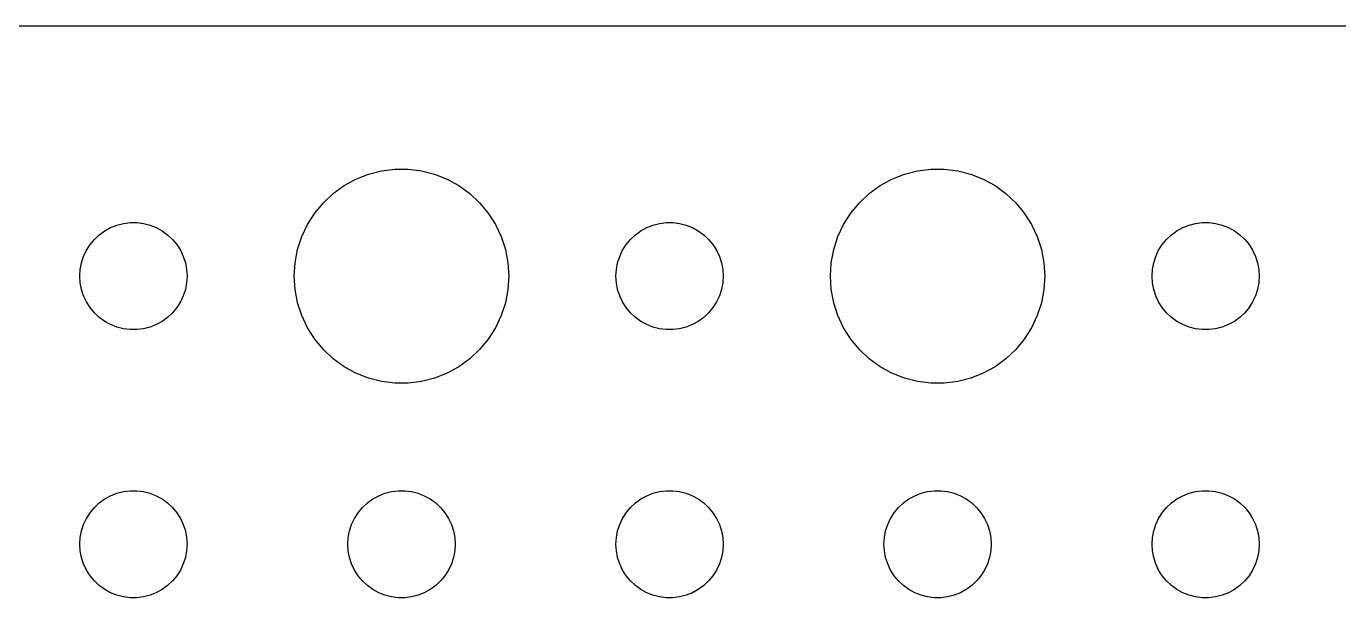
# Model space of a CAD drawing. Header units: metres. Extents: x -150 to 150, y -37 to 37.
# Drawn here: x 72 to 108.72, y 21 to 36.99 of the extents above; entities that cross this region are included whole.
import ezdxf

# ---------------------------------------------------------------- set-up
doc = ezdxf.new("R2010")
doc.units = ezdxf.units.M

msp = doc.modelspace()

# ---------------------------------------------------------------- linework, layer by layer
for p, q in [((144.814, 36.9901), (-144.814, 36.9901)), ((80.8925, 32.533), (81.2227, 32.7145)), ((81.2227, 32.7145), (81.573, 32.8532)), ((81.573, 32.8532), (81.9379, 32.9469)), ((81.9379, 32.9469), (82.3116, 32.9941)), ((82.3116, 32.9941), (82.6884, 32.9941)), ((82.6884, 32.9941), (83.0621, 32.9469)), ((83.0621, 32.9469), (83.427, 32.8532)), ((83.427, 32.8532), (83.7773, 32.7145)), ((83.7773, 32.7145), (84.1075, 32.533)), ((95.8925, 32.533), (96.2227, 32.7145)), ((96.2227, 32.7145), (96.573, 32.8532)), ((96.573, 32.8532), (96.9379, 32.9469)), ((96.9379, 32.9469), (97.3116, 32.9941)), ((97.3116, 32.9941), (97.6884, 32.9941)), ((97.6884, 32.9941), (98.0621, 32.9469)), ((98.0621, 32.9469), (98.427, 32.8532)), ((98.427, 32.8532), (98.7773, 32.7145)), ((98.7773, 32.7145), (99.1075, 32.533)), ((80.5877, 32.3115), (80.8925, 32.533)), ((84.1075, 32.533), (84.4123, 32.3115)), ((95.5877, 32.3115), (95.8925, 32.533)), ((99.1075, 32.533), (99.4123, 32.3115)), ((80.073, 31.7634), (80.3131, 32.0536)), ((80.3131, 32.0536), (80.5877, 32.3115)), ((84.4123, 32.3115), (84.6869, 32.0536)), ((84.6869, 32.0536), (84.927, 31.7634)), ((95.073, 31.7634), (95.3131, 32.0536)), ((95.3131, 32.0536), (95.5877, 32.3115)), ((99.4123, 32.3115), (99.6869, 32.0536)), ((99.6869, 32.0536), (99.927, 31.7634)), ((79.8711, 31.4453), (80.073, 31.7634)), ((84.927, 31.7634), (85.1289, 31.4453)), ((94.8711, 31.4453), (95.073, 31.7634)), ((99.927, 31.7634), (100.129, 31.4453)), ((74.0439, 31.1558), (74.1963, 31.2665)), ((74.1963, 31.2665), (74.3613, 31.3572)), ((74.3613, 31.3572), (74.5365, 31.4266)), ((74.5365, 31.4266), (74.7189, 31.4734)), ((74.7189, 31.4734), (74.9058, 31.497)), ((74.9058, 31.497), (75.0942, 31.497)), ((75.0942, 31.497), (75.2811, 31.4734)), ((75.2811, 31.4734), (75.4635, 31.4266)), ((75.4635, 31.4266), (75.6387, 31.3572)), ((75.6387, 31.3572), (75.8037, 31.2665)), ((75.8037, 31.2665), (75.9561, 31.1558)), ((79.7107, 31.1044), (79.8711, 31.4453)), ((85.1289, 31.4453), (85.2893, 31.1044)), ((89.0439, 31.1558), (89.1963, 31.2665)), ((89.1963, 31.2665), (89.3613, 31.3572)), ((89.3613, 31.3572), (89.5365, 31.4266)), ((89.5365, 31.4266), (89.7189, 31.4734)), ((89.7189, 31.4734), (89.9058, 31.497)), ((89.9058, 31.497), (90.0942, 31.497)), ((90.0942, 31.497), (90.2811, 31.4734)), ((90.2811, 31.4734), (90.4635, 31.4266)), ((90.4635, 31.4266), (90.6387, 31.3572)), ((90.6387, 31.3572), (90.8037, 31.2665)), ((90.8037, 31.2665), (90.9561, 31.1558)), ((94.7107, 31.1044), (94.8711, 31.4453)), ((100.129, 31.4453), (100.289, 31.1044)), ((104.044, 31.1558), (104.196, 31.2665)), ((104.196, 31.2665), (104.361, 31.3572)), ((104.361, 31.3572), (104.536, 31.4266)), ((104.536, 31.4266), (104.719, 31.4734)), ((104.719, 31.4734), (104.906, 31.497)), ((104.906, 31.497), (105.094, 31.497)), ((105.094, 31.497), (105.281, 31.4734)), ((105.281, 31.4734), (105.464, 31.4266)), ((105.464, 31.4266), (105.639, 31.3572)), ((105.639, 31.3572), (105.804, 31.2665)), ((105.804, 31.2665), (105.956, 31.1558)), ((73.6855, 30.7226), (73.7865, 30.8817)), ((73.7865, 30.8817), (73.9065, 31.0268)), ((73.9065, 31.0268), (74.0439, 31.1558)), ((75.9561, 31.1558), (76.0934, 31.0268)), ((76.0934, 31.0268), (76.2135, 30.8817)), ((76.2135, 30.8817), (76.3145, 30.7226)), ((79.5943, 30.7461), (79.7107, 31.1044)), ((85.2893, 31.1044), (85.4057, 30.7461)), ((88.6855, 30.7226), (88.7865, 30.8817)), ((88.7865, 30.8817), (88.9065, 31.0268)), ((88.9065, 31.0268), (89.0439, 31.1558)), ((90.9561, 31.1558), (91.0934, 31.0268)), ((91.0934, 31.0268), (91.2135, 30.8817)), ((91.2135, 30.8817), (91.3145, 30.7226)), ((94.5943, 30.7461), (94.7107, 31.1044)), ((100.289, 31.1044), (100.406, 30.7461)), ((103.686, 30.7226), (103.786, 30.8817)), ((103.786, 30.8817), (103.907, 31.0268)), ((103.907, 31.0268), (104.044, 31.1558)), ((105.956, 31.1558), (106.093, 31.0268)), ((106.093, 31.0268), (106.214, 30.8817)), ((106.214, 30.8817), (106.314, 30.7226)), ((73.5471, 30.373), (73.6053, 30.5522)), ((73.6053, 30.5522), (73.6855, 30.7226)), ((76.3145, 30.7226), (76.3947, 30.5522)), ((76.3947, 30.5522), (76.4529, 30.373)), ((79.5237, 30.376), (79.5943, 30.7461)), ((85.4057, 30.7461), (85.4763, 30.376)), ((88.5471, 30.373), (88.6053, 30.5522)), ((88.6053, 30.5522), (88.6855, 30.7226)), ((91.3145, 30.7226), (91.3947, 30.5522)), ((91.3947, 30.5522), (91.4529, 30.373)), ((94.5237, 30.376), (94.5943, 30.7461)), ((100.406, 30.7461), (100.476, 30.376)), ((103.547, 30.373), (103.605, 30.5522)), ((103.605, 30.5522), (103.686, 30.7226)), ((106.314, 30.7226), (106.395, 30.5522)), ((106.395, 30.5522), (106.453, 30.373)), ((73.5, 30), (73.5118, 30.188)), ((73.5118, 30.188), (73.5471, 30.373)), ((76.4529, 30.373), (76.4882, 30.188)), ((76.4882, 30.188), (76.5, 30)), ((79.5, 30), (79.5237, 30.376)), ((85.4763, 30.376), (85.5, 30)), ((88.5, 30), (88.5118, 30.188)), ((88.5118, 30.188), (88.5471, 30.373)), ((91.4529, 30.373), (91.4882, 30.188)), ((91.4882, 30.188), (91.5, 30)), ((94.5, 30), (94.5237, 30.376)), ((100.476, 30.376), (100.5, 30)), ((103.5, 30), (103.512, 30.188)), ((103.512, 30.188), (103.547, 30.373)), ((106.453, 30.373), (106.488, 30.188)), ((106.488, 30.188), (106.5, 30)), ((73.5118, 29.812), (73.5, 30)), ((73.5471, 29.627), (73.5118, 29.812)), ((76.4882, 29.812), (76.4529, 29.627)), ((76.5, 30), (76.4882, 29.812)), ((79.5237, 29.624), (79.5, 30)), ((85.5, 30), (85.4763, 29.624)), ((88.5118, 29.812), (88.5, 30)), ((88.5471, 29.627), (88.5118, 29.812)), ((91.4882, 29.812), (91.4529, 29.627)), ((91.5, 30), (91.4882, 29.812)), ((94.5237, 29.624), (94.5, 30)), ((100.5, 30), (100.476, 29.624)), ((103.512, 29.812), (103.5, 30)), ((103.547, 29.627), (103.512, 29.812)), ((106.488, 29.812), (106.453, 29.627)), ((106.5, 30), (106.488, 29.812)), ((73.6053, 29.4478), (73.5471, 29.627)), ((73.6855, 29.2774), (73.6053, 29.4478)), ((76.3947, 29.4478), (76.3145, 29.2774)), ((76.4529, 29.627), (76.3947, 29.4478)), ((79.5943, 29.2539), (79.5237, 29.624)), ((85.4763, 29.624), (85.4057, 29.2539)), ((88.6053, 29.4478), (88.5471, 29.627)), ((88.6855, 29.2774), (88.6053, 29.4478)), ((91.3947, 29.4478), (91.3145, 29.2774)), ((91.4529, 29.627), (91.3947, 29.4478)), ((94.5943, 29.2539), (94.5237, 29.624)), ((100.476, 29.624), (100.406, 29.2539)), ((103.605, 29.4478), (103.547, 29.627)), ((103.686, 29.2774), (103.605, 29.4478)), ((106.395, 29.4478), (106.314, 29.2774)), ((106.453, 29.627), (106.395, 29.4478)), ((73.7865, 29.1183), (73.6855, 29.2774)), ((73.9065, 28.9732), (73.7865, 29.1183)), ((76.2135, 29.1183), (76.0934, 28.9732)), ((76.3145, 29.2774), (76.2135, 29.1183)), ((79.7107, 28.8956), (79.5943, 29.2539)), ((85.4057, 29.2539), (85.2893, 28.8956)), ((88.7865, 29.1183), (88.6855, 29.2774)), ((88.9065, 28.9732), (88.7865, 29.1183)), ((91.2135, 29.1183), (91.0934, 28.9732)), ((91.3145, 29.2774), (91.2135, 29.1183)), ((94.7107, 28.8956), (94.5943, 29.2539)), ((100.406, 29.2539), (100.289, 28.8956)), ((103.786, 29.1183), (103.686, 29.2774)), ((103.907, 28.9732), (103.786, 29.1183)), ((106.214, 29.1183), (106.093, 28.9732)), ((106.314, 29.2774), (106.214, 29.1183)), ((74.0439, 28.8442), (73.9065, 28.9732)), ((74.1963, 28.7335), (74.0439, 28.8442)), ((74.3613, 28.6427), (74.1963, 28.7335)), ((75.8037, 28.7335), (75.6387, 28.6427)), ((75.9561, 28.8442), (75.8037, 28.7335)), ((76.0934, 28.9732), (75.9561, 28.8442)), ((79.8711, 28.5547), (79.7107, 28.8956)), ((85.2893, 28.8956), (85.1289, 28.5547)), ((89.0439, 28.8442), (88.9065, 28.9732)), ((89.1963, 28.7335), (89.0439, 28.8442)), ((89.3613, 28.6427), (89.1963, 28.7335)), ((90.8037, 28.7335), (90.6387, 28.6427)), ((90.9561, 28.8442), (90.8037, 28.7335)), ((91.0934, 28.9732), (90.9561, 28.8442)), ((94.8711, 28.5547), (94.7107, 28.8956)), ((100.289, 28.8956), (100.129, 28.5547)), ((104.044, 28.8442), (103.907, 28.9732)), ((104.196, 28.7335), (104.044, 28.8442)), ((104.361, 28.6427), (104.196, 28.7335)), ((105.804, 28.7335), (105.639, 28.6427)), ((105.956, 28.8442), (105.804, 28.7335)), ((106.093, 28.9732), (105.956, 28.8442)), ((74.5365, 28.5734), (74.3613, 28.6427)), ((74.7189, 28.5266), (74.5365, 28.5734)), ((74.9058, 28.503), (74.7189, 28.5266)), ((75.0942, 28.503), (74.9058, 28.503)), ((75.2811, 28.5266), (75.0942, 28.503)), ((75.4635, 28.5734), (75.2811, 28.5266)), ((75.6387, 28.6427), (75.4635, 28.5734)), ((80.073, 28.2366), (79.8711, 28.5547)), ((85.1289, 28.5547), (84.927, 28.2366)), ((89.5365, 28.5734), (89.3613, 28.6427)), ((89.7189, 28.5266), (89.5365, 28.5734)), ((89.9058, 28.503), (89.7189, 28.5266)), ((90.0942, 28.503), (89.9058, 28.503)), ((90.2811, 28.5266), (90.0942, 28.503)), ((90.4635, 28.5734), (90.2811, 28.5266)), ((90.6387, 28.6427), (90.4635, 28.5734)), ((95.073, 28.2366), (94.8711, 28.5547)), ((100.129, 28.5547), (99.927, 28.2366)), ((104.536, 28.5734), (104.361, 28.6427)), ((104.719, 28.5266), (104.536, 28.5734)), ((104.906, 28.503), (104.719, 28.5266)), ((105.094, 28.503), (104.906, 28.503)), ((105.281, 28.5266), (105.094, 28.503)), ((105.464, 28.5734), (105.281, 28.5266)), ((105.639, 28.6427), (105.464, 28.5734)), ((80.3131, 27.9464), (80.073, 28.2366)), ((80.5877, 27.6884), (80.3131, 27.9464)), ((84.6869, 27.9464), (84.4123, 27.6884)), ((84.927, 28.2366), (84.6869, 27.9464)), ((95.3131, 27.9464), (95.073, 28.2366)), ((95.5877, 27.6884), (95.3131, 27.9464)), ((99.6869, 27.9464), (99.4123, 27.6884)), ((99.927, 28.2366), (99.6869, 27.9464)), ((80.8925, 27.467), (80.5877, 27.6884)), ((84.4123, 27.6884), (84.1075, 27.467)), ((95.8925, 27.467), (95.5877, 27.6884)), ((99.4123, 27.6884), (99.1075, 27.467)), ((81.2227, 27.2855), (80.8925, 27.467)), ((81.573, 27.1468), (81.2227, 27.2855)), ((83.7773, 27.2855), (83.427, 27.1468)), ((84.1075, 27.467), (83.7773, 27.2855)), ((96.2227, 27.2855), (95.8925, 27.467)), ((96.573, 27.1468), (96.2227, 27.2855)), ((98.7773, 27.2855), (98.427, 27.1468)), ((99.1075, 27.467), (98.7773, 27.2855)), ((81.9379, 27.0531), (81.573, 27.1468)), ((82.3116, 27.0059), (81.9379, 27.0531)), ((82.6884, 27.0059), (82.3116, 27.0059)), ((83.0621, 27.0531), (82.6884, 27.0059)), ((83.427, 27.1468), (83.0621, 27.0531)), ((96.9379, 27.0531), (96.573, 27.1468)), ((97.3116, 27.0059), (96.9379, 27.0531)), ((97.6884, 27.0059), (97.3116, 27.0059)), ((98.0621, 27.0531), (97.6884, 27.0059)), ((98.427, 27.1468), (98.0621, 27.0531)), ((74.3613, 23.8572), (74.5365, 23.9266)), ((74.5365, 23.9266), (74.7189, 23.9734)), ((74.7189, 23.9734), (74.9058, 23.997)), ((74.9058, 23.997), (75.0942, 23.997)), ((75.0942, 23.997), (75.2811, 23.9734)), ((75.2811, 23.9734), (75.4635, 23.9266)), ((75.4635, 23.9266), (75.6387, 23.8572)), ((81.8613, 23.8572), (82.0365, 23.9266)), ((82.0365, 23.9266), (82.2189, 23.9734)), ((82.2189, 23.9734), (82.4058, 23.997)), ((82.4058, 23.997), (82.5942, 23.997)), ((82.5942, 23.997), (82.7811, 23.9734)), ((82.7811, 23.9734), (82.9635, 23.9266)), ((82.9635, 23.9266), (83.1387, 23.8572)), ((89.3613, 23.8572), (89.5365, 23.9266)), ((89.5365, 23.9266), (89.7189, 23.9734)), ((89.7189, 23.9734), (89.9058, 23.997)), ((89.9058, 23.997), (90.0942, 23.997)), ((90.0942, 23.997), (90.2811, 23.9734)), ((90.2811, 23.9734), (90.4635, 23.9266)), ((90.4635, 23.9266), (90.6387, 23.8572)), ((96.8613, 23.8572), (97.0365, 23.9266)), ((97.0365, 23.9266), (97.2189, 23.9734)), ((97.2189, 23.9734), (97.4058, 23.997)), ((97.4058, 23.997), (97.5942, 23.997)), ((97.5942, 23.997), (97.7811, 23.9734)), ((97.7811, 23.9734), (97.9635, 23.9266)), ((97.9635, 23.9266), (98.1387, 23.8572)), ((104.361, 23.8572), (104.536, 23.9266)), ((104.536, 23.9266), (104.719, 23.9734)), ((104.719, 23.9734), (104.906, 23.997)), ((104.906, 23.997), (105.094, 23.997)), ((105.094, 23.997), (105.281, 23.9734)), ((105.281, 23.9734), (105.464, 23.9266)), ((105.464, 23.9266), (105.639, 23.8572)), ((73.7865, 23.3817), (73.9065, 23.5268)), ((73.9065, 23.5268), (74.0439, 23.6558)), ((74.0439, 23.6558), (74.1963, 23.7665)), ((74.1963, 23.7665), (74.3613, 23.8572)), ((75.6387, 23.8572), (75.8037, 23.7665)), ((75.8037, 23.7665), (75.9561, 23.6558)), ((75.9561, 23.6558), (76.0934, 23.5268)), ((76.0934, 23.5268), (76.2135, 23.3817)), ((81.2865, 23.3817), (81.4065, 23.5268)), ((81.4065, 23.5268), (81.5439, 23.6558)), ((81.5439, 23.6558), (81.6963, 23.7665)), ((81.6963, 23.7665), (81.8613, 23.8572)), ((83.1387, 23.8572), (83.3037, 23.7665)), ((83.3037, 23.7665), (83.4561, 23.6558)), ((83.4561, 23.6558), (83.5934, 23.5268)), ((83.5934, 23.5268), (83.7135, 23.3817)), ((88.7865, 23.3817), (88.9065, 23.5268)), ((88.9065, 23.5268), (89.0439, 23.6558)), ((89.0439, 23.6558), (89.1963, 23.7665)), ((89.1963, 23.7665), (89.3613, 23.8572)), ((90.6387, 23.8572), (90.8037, 23.7665)), ((90.8037, 23.7665), (90.9561, 23.6558)), ((90.9561, 23.6558), (91.0934, 23.5268)), ((91.0934, 23.5268), (91.2135, 23.3817)), ((96.2865, 23.3817), (96.4065, 23.5268)), ((96.4065, 23.5268), (96.5439, 23.6558)), ((96.5439, 23.6558), (96.6963, 23.7665)), ((96.6963, 23.7665), (96.8613, 23.8572)), ((98.1387, 23.8572), (98.3037, 23.7665)), ((98.3037, 23.7665), (98.4561, 23.6558)), ((98.4561, 23.6558), (98.5934, 23.5268)), ((98.5934, 23.5268), (98.7135, 23.3817)), ((103.786, 23.3817), (103.907, 23.5268)), ((103.907, 23.5268), (104.044, 23.6558)), ((104.044, 23.6558), (104.196, 23.7665)), ((104.196, 23.7665), (104.361, 23.8572)), ((105.639, 23.8572), (105.804, 23.7665)), ((105.804, 23.7665), (105.956, 23.6558)), ((105.956, 23.6558), (106.093, 23.5268)), ((106.093, 23.5268), (106.214, 23.3817)), ((73.6053, 23.0522), (73.6855, 23.2226)), ((73.6855, 23.2226), (73.7865, 23.3817)), ((76.2135, 23.3817), (76.3145, 23.2226)), ((76.3145, 23.2226), (76.3947, 23.0522)), ((81.1053, 23.0522), (81.1855, 23.2226)), ((81.1855, 23.2226), (81.2865, 23.3817)), ((83.7135, 23.3817), (83.8145, 23.2226)), ((83.8145, 23.2226), (83.8947, 23.0522)), ((88.6053, 23.0522), (88.6855, 23.2226)), ((88.6855, 23.2226), (88.7865, 23.3817)), ((91.2135, 23.3817), (91.3145, 23.2226)), ((91.3145, 23.2226), (91.3947, 23.0522)), ((96.1053, 23.0522), (96.1855, 23.2226)), ((96.1855, 23.2226), (96.2865, 23.3817)), ((98.7135, 23.3817), (98.8145, 23.2226)), ((98.8145, 23.2226), (98.8947, 23.0522)), ((103.605, 23.0522), (103.686, 23.2226)), ((103.686, 23.2226), (103.786, 23.3817)), ((106.214, 23.3817), (106.314, 23.2226)), ((106.314, 23.2226), (106.395, 23.0522)), ((73.5118, 22.688), (73.5471, 22.873)), ((73.5471, 22.873), (73.6053, 23.0522)), ((76.3947, 23.0522), (76.4529, 22.873)), ((76.4529, 22.873), (76.4882, 22.688)), ((81.0118, 22.688), (81.0471, 22.873)), ((81.0471, 22.873), (81.1053, 23.0522)), ((83.8947, 23.0522), (83.9529, 22.873)), ((83.9529, 22.873), (83.9882, 22.688)), ((88.5118, 22.688), (88.5471, 22.873)), ((88.5471, 22.873), (88.6053, 23.0522)), ((91.3947, 23.0522), (91.4529, 22.873)), ((91.4529, 22.873), (91.4882, 22.688)), ((96.0118, 22.688), (96.0471, 22.873)), ((96.0471, 22.873), (96.1053, 23.0522)), ((98.8947, 23.0522), (98.9529, 22.873)), ((98.9529, 22.873), (98.9882, 22.688)), ((103.512, 22.688), (103.547, 22.873)), ((103.547, 22.873), (103.605, 23.0522)), ((106.395, 23.0522), (106.453, 22.873)), ((106.453, 22.873), (106.488, 22.688)), ((73.5, 22.5), (73.5118, 22.688)), ((73.5118, 22.312), (73.5, 22.5)), ((76.4882, 22.688), (76.5, 22.5)), ((76.5, 22.5), (76.4882, 22.312)), ((81, 22.5), (81.0118, 22.688)), ((81.0118, 22.312), (81, 22.5)), ((83.9882, 22.688), (84, 22.5)), ((84, 22.5), (83.9882, 22.312)), ((88.5, 22.5), (88.5118, 22.688)), ((88.5118, 22.312), (88.5, 22.5)), ((91.4882, 22.688), (91.5, 22.5)), ((91.5, 22.5), (91.4882, 22.312)), ((96, 22.5), (96.0118, 22.688)), ((96.0118, 22.312), (96, 22.5)), ((98.9882, 22.688), (99, 22.5)), ((99, 22.5), (98.9882, 22.312)), ((103.5, 22.5), (103.512, 22.688)), ((103.512, 22.312), (103.5, 22.5)), ((106.488, 22.688), (106.5, 22.5)), ((106.5, 22.5), (106.488, 22.312)), ((73.5471, 22.127), (73.5118, 22.312)), ((73.6053, 21.9478), (73.5471, 22.127)), ((76.4529, 22.127), (76.3947, 21.9478)), ((76.4882, 22.312), (76.4529, 22.127)), ((81.0471, 22.127), (81.0118, 22.312)), ((81.1053, 21.9478), (81.0471, 22.127)), ((83.9529, 22.127), (83.8947, 21.9478)), ((83.9882, 22.312), (83.9529, 22.127)), ((88.5471, 22.127), (88.5118, 22.312)), ((88.6053, 21.9478), (88.5471, 22.127)), ((91.4529, 22.127), (91.3947, 21.9478)), ((91.4882, 22.312), (91.4529, 22.127)), ((96.0471, 22.127), (96.0118, 22.312)), ((96.1053, 21.9478), (96.0471, 22.127)), ((98.9529, 22.127), (98.8947, 21.9478)), ((98.9882, 22.312), (98.9529, 22.127)), ((103.547, 22.127), (103.512, 22.312)), ((103.605, 21.9478), (103.547, 22.127)), ((106.453, 22.127), (106.395, 21.9478)), ((106.488, 22.312), (106.453, 22.127)), ((73.6855, 21.7774), (73.6053, 21.9478)), ((73.7865, 21.6183), (73.6855, 21.7774)), ((76.3145, 21.7774), (76.2135, 21.6183)), ((76.3947, 21.9478), (76.3145, 21.7774)), ((81.1855, 21.7774), (81.1053, 21.9478)), ((81.2865, 21.6183), (81.1855, 21.7774)), ((83.8145, 21.7774), (83.7135, 21.6183)), ((83.8947, 21.9478), (83.8145, 21.7774)), ((88.6855, 21.7774), (88.6053, 21.9478)), ((88.7865, 21.6183), (88.6855, 21.7774)), ((91.3145, 21.7774), (91.2135, 21.6183)), ((91.3947, 21.9478), (91.3145, 21.7774)), ((96.1855, 21.7774), (96.1053, 21.9478)), ((96.2865, 21.6183), (96.1855, 21.7774)), ((98.8145, 21.7774), (98.7135, 21.6183)), ((98.8947, 21.9478), (98.8145, 21.7774)), ((103.686, 21.7774), (103.605, 21.9478)), ((103.786, 21.6183), (103.686, 21.7774)), ((106.314, 21.7774), (106.214, 21.6183)), ((106.395, 21.9478), (106.314, 21.7774)), ((73.9065, 21.4732), (73.7865, 21.6183)), ((74.0439, 21.3442), (73.9065, 21.4732)), ((74.1963, 21.2335), (74.0439, 21.3442)), ((75.9561, 21.3442), (75.8037, 21.2335)), ((76.0934, 21.4732), (75.9561, 21.3442)), ((76.2135, 21.6183), (76.0934, 21.4732)), ((81.4065, 21.4732), (81.2865, 21.6183)), ((81.5439, 21.3442), (81.4065, 21.4732)), ((81.6963, 21.2335), (81.5439, 21.3442)), ((83.4561, 21.3442), (83.3037, 21.2335)), ((83.5934, 21.4732), (83.4561, 21.3442)), ((83.7135, 21.6183), (83.5934, 21.4732)), ((88.9065, 21.4732), (88.7865, 21.6183)), ((89.0439, 21.3442), (88.9065, 21.4732)), ((89.1963, 21.2335), (89.0439, 21.3442)), ((90.9561, 21.3442), (90.8037, 21.2335)), ((91.0934, 21.4732), (90.9561, 21.3442)), ((91.2135, 21.6183), (91.0934, 21.4732)), ((96.4065, 21.4732), (96.2865, 21.6183)), ((96.5439, 21.3442), (96.4065, 21.4732)), ((96.6963, 21.2335), (96.5439, 21.3442)), ((98.4561, 21.3442), (98.3037, 21.2335)), ((98.5934, 21.4732), (98.4561, 21.3442)), ((98.7135, 21.6183), (98.5934, 21.4732)), ((103.907, 21.4732), (103.786, 21.6183)), ((104.044, 21.3442), (103.907, 21.4732)), ((104.196, 21.2335), (104.044, 21.3442)), ((105.956, 21.3442), (105.804, 21.2335)), ((106.093, 21.4732), (105.956, 21.3442)), ((106.214, 21.6183), (106.093, 21.4732)), ((74.3613, 21.1427), (74.1963, 21.2335)), ((74.5365, 21.0734), (74.3613, 21.1427)), ((74.7189, 21.0266), (74.5365, 21.0734)), ((74.9058, 21.003), (74.7189, 21.0266)), ((75.0942, 21.003), (74.9058, 21.003)), ((75.2811, 21.0266), (75.0942, 21.003)), ((75.4635, 21.0734), (75.2811, 21.0266)), ((75.6387, 21.1427), (75.4635, 21.0734)), ((75.8037, 21.2335), (75.6387, 21.1427)), ((81.8613, 21.1427), (81.6963, 21.2335)), ((82.0365, 21.0734), (81.8613, 21.1427)), ((82.2189, 21.0266), (82.0365, 21.0734)), ((82.4058, 21.003), (82.2189, 21.0266)), ((82.5942, 21.003), (82.4058, 21.003)), ((82.7811, 21.0266), (82.5942, 21.003)), ((82.9635, 21.0734), (82.7811, 21.0266)), ((83.1387, 21.1427), (82.9635, 21.0734)), ((83.3037, 21.2335), (83.1387, 21.1427)), ((89.3613, 21.1427), (89.1963, 21.2335)), ((89.5365, 21.0734), (89.3613, 21.1427)), ((89.7189, 21.0266), (89.5365, 21.0734)), ((89.9058, 21.003), (89.7189, 21.0266)), ((90.0942, 21.003), (89.9058, 21.003)), ((90.2811, 21.0266), (90.0942, 21.003)), ((90.4635, 21.0734), (90.2811, 21.0266)), ((90.6387, 21.1427), (90.4635, 21.0734)), ((90.8037, 21.2335), (90.6387, 21.1427)), ((96.8613, 21.1427), (96.6963, 21.2335)), ((97.0365, 21.0734), (96.8613, 21.1427)), ((97.2189, 21.0266), (97.0365, 21.0734)), ((97.4058, 21.003), (97.2189, 21.0266)), ((97.5942, 21.003), (97.4058, 21.003)), ((97.7811, 21.0266), (97.5942, 21.003)), ((97.9635, 21.0734), (97.7811, 21.0266)), ((98.1387, 21.1427), (97.9635, 21.0734)), ((98.3037, 21.2335), (98.1387, 21.1427)), ((104.361, 21.1427), (104.196, 21.2335)), ((104.536, 21.0734), (104.361, 21.1427)), ((104.719, 21.0266), (104.536, 21.0734)), ((104.906, 21.003), (104.719, 21.0266)), ((105.094, 21.003), (104.906, 21.003)), ((105.281, 21.0266), (105.094, 21.003)), ((105.464, 21.0734), (105.281, 21.0266)), ((105.639, 21.1427), (105.464, 21.0734)), ((105.804, 21.2335), (105.639, 21.1427))]:
    msp.add_line(p, q)

doc.saveas('drawing.dxf')
